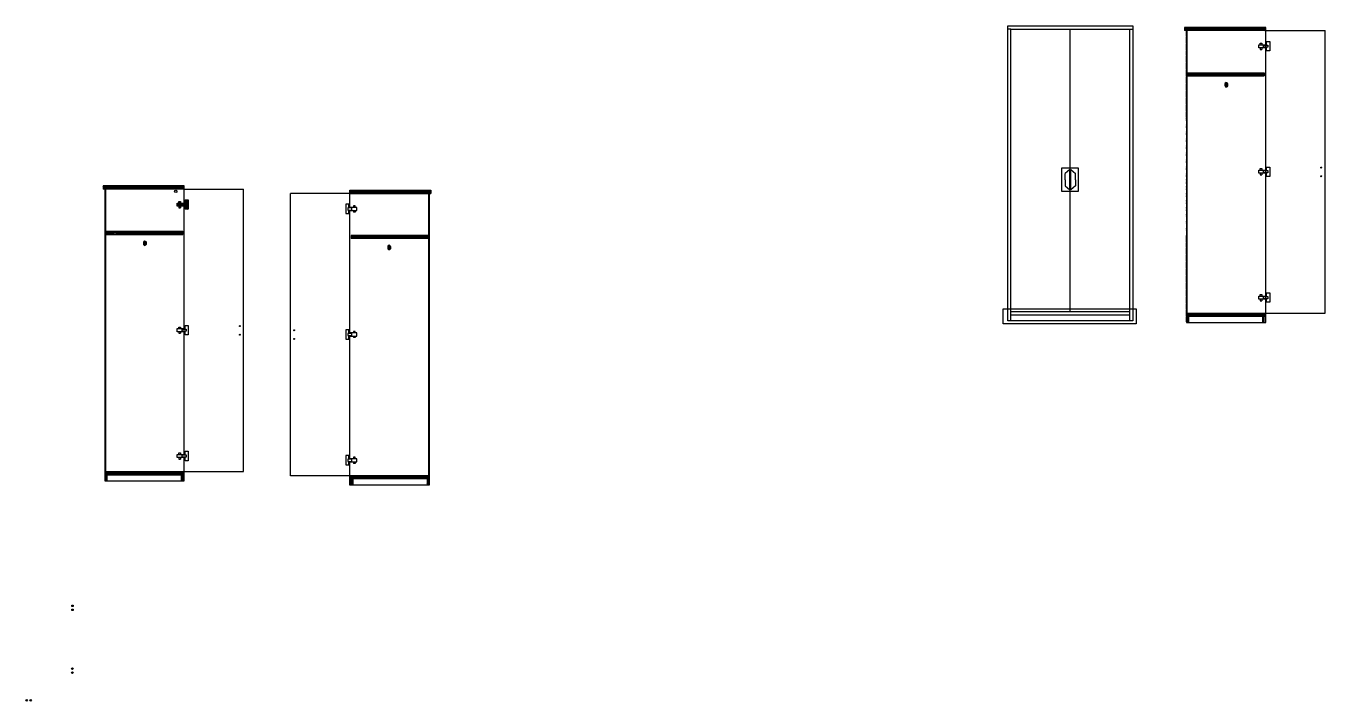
# Model space of a CAD drawing. Header units: millimetres. Extents: x -1607 to 2086, y -1080 to 527.
# Drawn here: x -665 to 168, y -586 to -153 of the extents above; entities that cross this region are included whole.
import ezdxf

# ---------------------------------------------------------------- set-up
doc = ezdxf.new("R2010")
doc.units = ezdxf.units.MM
for name, color, linetype in [('campitura viti', 31, 'Continuous'), ('Dettagli', 252, 'Continuous'), ('QUOTE', 241, 'Continuous'), ('retini', 253, 'Continuous'), ('Simboli', 10, 'Continuous'), ('Tratteggi', 252, 'Continuous')]:
    doc.layers.add(name, color=color, linetype=linetype)
pattern_1 = [(45, (-473.2202, -219.89524), (-0.4490128, 0.4490128), [])]
pattern_2 = [(45, (-473.2202, -223.7905), (-0.4490128, 0.4490128), [])]
pattern_3 = [(45, (-1166.1191, -321.4146), (-0.4490128, 0.4490128), [])]
pattern_4 = [(45, (-1166.1191, -325.3099), (-0.4490128, 0.4490128), [])]
pattern_5 = [(45, (-909.7941, -324.16855), (-0.4490128, 0.4490128), [])]
pattern_6 = [(45, (-909.7941, -328.06384), (-0.4490128, 0.4490128), [])]

msp = doc.modelspace()

# ---------------------------------------------------------------- hatches: boundary and pattern name
at = {"layer": 'campitura viti', "transparency": 33554541}
h = msp.add_hatch(color=256, dxfattribs=at)
h.dxf.hatch_style = 1
h.paths.add_polyline_path([(-568.04, -259.16, 1), (-569.64, -259.16, 1)])
h.paths.add_polyline_path([(-566.61, -266.25, 1), (-566.09, -266.25, 1)])
h.paths.add_polyline_path([(-567.7, -267.76, 1), (-567.18, -267.76, 1)])
h.paths.add_polyline_path([(-565, -267.76, 1), (-565.52, -267.76, 1)])
h.paths.add_polyline_path([(-566.61, -269.29, 1), (-566.09, -269.29, 1)])
h.paths.add_polyline_path([(-561.38, -265.59, 1), (-562.27, -265.59, 1)])
h.paths.add_polyline_path([(-561.38, -269.91, 1), (-562.27, -269.91, 1)])
h = msp.add_hatch(color=256, dxfattribs=at)
h.dxf.hatch_style = 1
h.paths.add_polyline_path([(-569.3, -286.76), (-571.02, -286.76), (-571.02, -286.83), (-569.3, -286.83)])
h = msp.add_hatch(color=256, dxfattribs=at)
h.dxf.hatch_style = 1
h.paths.add_polyline_path([(-569.39, -285.61), (-570.92, -285.61), (-570.92, -286.76), (-569.39, -286.76)])
h.paths.add_polyline_path([(-567.85, -285.73, 1), (-567.35, -285.73, 1)])
h = msp.add_hatch(color=256, dxfattribs=at)
h.dxf.hatch_style = 1
h.paths.add_polyline_path([(-588.76, -293.1, 1), (-588.52, -293.1, 1)])
at = {"layer": 'Dettagli'}
h = msp.add_hatch(dxfattribs=at)
h.set_pattern_fill('ANSI31', color=256, scale=0.2)
h.set_pattern_definition(pattern_4)
h.paths.add_polyline_path([(-588.08, -292.29, 0.32614), (-588.67, -291.76, 0.32127), (-589.26, -292.29, 0.114597), (-589.27, -293.3, 0.322798), (-588.67, -293.76, 0.322798), (-588.07, -293.3, 0.114597)])
h = msp.add_hatch(dxfattribs=at)
h.set_pattern_fill('ANSI31', color=256, scale=0.2)
h.set_pattern_definition(pattern_6)
h.paths.add_polyline_path([(-432.69, -296.06, 0.325196), (-432.09, -296.51, 0.3205), (-431.5, -296.06, 0.121339), (-431.52, -294.99, 0.297413), (-432.09, -294.51, 0.301258), (-432.67, -294.99, 0.121584)])
at = {"layer": 'retini'}
h = msp.add_hatch(dxfattribs=at)
h.set_pattern_fill('ANSI31', color=256, scale=0.2)
h.set_pattern_definition(pattern_2)
h.paths.add_polyline_path([(128.5, -183.24), (78.97, -183.24), (78.97, -185.24), (128.5, -185.24)])
h = msp.add_hatch(dxfattribs=at)
h.set_pattern_fill('ANSI31', color=256, scale=0.2)
h.set_pattern_definition(pattern_4)
edge = h.paths.add_edge_path()
edge.add_line((-570.92, -286.76), (-570.92, -285.61))
edge.add_line((-570.92, -285.61), (-570.37, -285.61))
edge.add_arc((-570.15, -285.72), 0.25, 152.50638, 387.49362)
edge.add_line((-569.93, -285.61), (-569.39, -285.61))
edge.add_line((-569.39, -285.61), (-569.39, -286.76))
edge.add_line((-569.39, -286.76), (-564.39, -286.76))
edge.add_line((-564.39, -286.76), (-564.39, -284.76))
edge.add_line((-564.39, -284.76), (-613.93, -284.76))
edge.add_line((-613.93, -284.76), (-613.93, -286.76))
edge.add_line((-613.93, -286.76), (-608.58, -286.76))
edge.add_line((-608.58, -286.76), (-608.58, -285.61))
edge.add_line((-608.58, -285.61), (-608.06, -285.61))
edge.add_arc((-607.82, -285.67), 0.25, 165.05415, 374.94585)
edge.add_line((-607.58, -285.61), (-607.05, -285.61))
edge.add_line((-607.05, -285.61), (-607.05, -286.76))
edge.add_line((-607.05, -286.76), (-570.92, -286.76))
edge = h.paths.add_edge_path(flags=0)
edge.add_arc((-610.37, -285.66), 0.25, 0, 180)
edge.add_arc((-610.37, -285.66), 0.25, 180, 360)
h = msp.add_hatch(dxfattribs=at)
h.set_pattern_fill('ANSI31', color=256, scale=0.2)
h.set_pattern_definition(pattern_6)
h.paths.add_polyline_path([(-406.83, -289.51), (-406.83, -287.51), (-456.37, -287.51), (-456.37, -289.51)])
at = {"layer": 'Tratteggi'}
h = msp.add_hatch(dxfattribs=at)
h.set_pattern_fill('ANSI31', color=256, scale=0.2)
h.set_pattern_definition(pattern_1)
h.paths.add_polyline_path([(78.97, -343.24), (79.97, -343.24), (79.97, -339.24), (78.97, -339.24)])
h.paths.add_polyline_path([(128.5, -339.24), (127.5, -339.24), (127.5, -343.24), (128.5, -343.24)])
h.paths.add_polyline_path([(129.5, -339.24), (129.5, -337.24), (78.97, -337.24), (78.97, -339.24)])
h.paths.add_polyline_path([(77.5, -154.24), (77.5, -156.24), (78.67, -156.24), (78.67, -156.11), (78.97, -156.11), (78.97, -156.24), (129.5, -156.24), (129.5, -154.24)])
h = msp.add_hatch(dxfattribs=at)
h.set_pattern_fill('ANSI31', color=256, scale=0.2)
h.set_pattern_definition(pattern_1)
edge = h.paths.add_edge_path()
edge.add_line((78.67, -156.11), (78.67, -343.24))
edge.add_line((78.97, -156.11), (78.97, -343.24))
h = msp.add_hatch(dxfattribs=at)
h.set_pattern_fill('ANSI31', color=256, scale=0.2)
h.set_pattern_definition(pattern_2)
h.paths.add_polyline_path([(104.82, -190.77, 0.32614), (104.23, -190.24, 0.32127), (103.64, -190.77, 0.114597), (103.63, -191.78, 0.322798), (104.23, -192.24, 0.322798), (104.83, -191.78, 0.114597)])
h = msp.add_hatch(dxfattribs=at)
h.set_pattern_fill('ANSI31', color=256, scale=0.2)
h.set_pattern_definition(pattern_3)
h.paths.add_polyline_path([(-613.93, -444.76), (-612.93, -444.76), (-612.93, -440.76), (-613.93, -440.76)])
h.paths.add_polyline_path([(-564.39, -440.76), (-565.39, -440.76), (-565.39, -444.76), (-564.39, -444.76)])
h.paths.add_polyline_path([(-563.39, -440.76), (-563.39, -438.76), (-613.93, -438.76), (-613.93, -440.76)])
h.paths.add_polyline_path([(-615.39, -255.76), (-615.39, -257.76), (-614.23, -257.76), (-614.23, -257.63), (-613.93, -257.63), (-613.93, -257.76), (-563.39, -257.76), (-563.39, -255.76)])
h = msp.add_hatch(dxfattribs=at)
h.set_pattern_fill('ANSI31', color=256, scale=0.2)
h.set_pattern_definition(pattern_3)
edge = h.paths.add_edge_path()
edge.add_line((-614.23, -257.63), (-614.23, -444.76))
edge.add_line((-613.93, -257.63), (-613.93, -444.76))
h = msp.add_hatch(dxfattribs=at)
h.set_pattern_fill('ANSI31', color=256, scale=0.2)
h.paths.add_polyline_path([(-562.07, -267.04), (-564.72, -267.04), (-564.72, -268.44), (-562.07, -268.44)])
h.paths.add_polyline_path([(-564.72, -267.04), (-563.85, -267.04), (-563.85, -266.73), (-565.85, -266.73), (-567.85, -266.73), (-567.85, -268.73), (-563.85, -268.73), (-563.85, -268.44), (-564.72, -268.44)])
h.paths.add_polyline_path([(-565.75, -267.38), (-565.75, -268.11), (-566.94, -268.11), (-566.94, -267.38)], flags=16)
h.paths.add_polyline_path([(-565, -267.76, -1), (-565.52, -267.76, -1)], flags=16)
h.paths.add_polyline_path([(-567.18, -267.76, -1), (-567.7, -267.76, -1)], flags=16)
h.paths.add_polyline_path([(-565.85, -265.73), (-566.85, -265.73), (-566.85, -266.73), (-565.85, -266.73)])
h.paths.add_polyline_path([(-566.61, -266.25, -1), (-566.09, -266.25, -1)], flags=16)
h.paths.add_polyline_path([(-565.85, -268.73), (-566.85, -268.73), (-566.85, -269.73), (-565.85, -269.73)])
h.paths.add_polyline_path([(-566.09, -269.29, -1), (-566.61, -269.29, -1)], flags=16)
h.paths.add_polyline_path([(-560.84, -264.73), (-562.84, -264.73), (-562.84, -267.04), (-562.54, -267.04), (-562.54, -266.66), (-561.36, -266.66), (-561.36, -268.86), (-562.54, -268.86), (-562.54, -268.44), (-562.84, -268.44), (-562.84, -270.73), (-560.84, -270.73)])
h.paths.add_polyline_path([(-562.27, -265.59, -1), (-561.38, -265.59, -1)], flags=16)
h.paths.add_polyline_path([(-561.38, -269.91, -1), (-562.27, -269.91, -1)], flags=16)
h = msp.add_hatch(dxfattribs=at)
h.set_pattern_fill('ANSI31', color=256, scale=0.2)
h.set_pattern_definition(pattern_5)
h.paths.add_polyline_path([(-406.83, -447.51), (-407.83, -447.51), (-407.83, -443.51), (-406.83, -443.51)])
h.paths.add_polyline_path([(-456.37, -443.51), (-455.37, -443.51), (-455.37, -447.51), (-456.37, -447.51)])
h.paths.add_polyline_path([(-457.37, -443.51), (-457.37, -441.51), (-406.83, -441.51), (-406.83, -443.51)])
h.paths.add_polyline_path([(-405.37, -258.51), (-405.37, -260.51), (-406.53, -260.51), (-406.53, -260.38), (-406.83, -260.38), (-406.83, -260.51), (-457.37, -260.51), (-457.37, -258.51)])
h = msp.add_hatch(dxfattribs=at)
h.set_pattern_fill('ANSI31', color=256, scale=0.2)
h.set_pattern_definition(pattern_5)
edge = h.paths.add_edge_path()
edge.add_line((-406.53, -260.38), (-406.53, -447.51))
edge.add_line((-406.83, -260.38), (-406.83, -447.51))

# ---------------------------------------------------------------- linework, layer by layer
for p, q in [((-33.72, -155.24), (-35.71, -155.24)), ((4.28, -336.24), (4.28, -155.24)), ((42.28, -155.24), (44.28, -155.24)), ((129.5, -154.24), (77.5, -154.24)), ((77.5, -154.24), (77.5, -156.24)), ((78.67, -156.24), (77.5, -156.24)), ((78.67, -156.11), (78.67, -343.24)), ((78.67, -156.11), (78.97, -156.11)), ((78.97, -156.11), (78.97, -343.24)), ((129.5, -156.24), (78.97, -156.24)), ((129.5, -343.24), (129.5, -154.24)), ((129.5, -156.24), (167.5, -156.24)), ((167.5, -337.24), (167.5, -156.24)), ((78.97, -183.24), (128.5, -183.24)), ((78.97, -185.24), (128.5, -185.24)), ((128.5, -183.24), (128.5, -185.24)), ((3.95, -245.23), (0.95, -247.73)), ((0.95, -251.73), (0.95, -247.73)), ((4.58, -245.23), (7.58, -247.73)), ((7.58, -251.73), (7.58, -247.73)), ((-563.39, -255.76), (-615.39, -255.76)), ((-615.39, -255.76), (-615.39, -257.76)), ((-614.23, -257.76), (-615.39, -257.76)), ((-614.23, -257.63), (-614.23, -444.76)), ((-614.23, -257.63), (-613.93, -257.63)), ((-613.93, -257.63), (-613.93, -444.76)), ((-563.39, -257.76), (-613.93, -257.76)), ((-563.39, -267.04), (-563.39, -255.76)), ((-563.39, -257.76), (-525.39, -257.76)), ((-525.39, -438.76), (-525.39, -257.76)), ((0.95, -251.73), (0.95, -255.73)), ((0.95, -255.73), (3.95, -258.23)), ((7.58, -255.73), (4.58, -258.23)), ((7.58, -251.73), (7.58, -255.73)), ((-495.37, -441.51), (-495.37, -260.51)), ((-457.37, -260.51), (-495.37, -260.51)), ((-457.37, -269.79), (-457.37, -258.51)), ((-457.37, -258.51), (-405.37, -258.51)), ((-457.37, -260.51), (-406.83, -260.51)), ((-406.83, -260.38), (-406.83, -447.51)), ((-406.53, -260.38), (-406.83, -260.38)), ((-406.53, -260.38), (-406.53, -447.51)), ((-406.53, -260.51), (-405.37, -260.51)), ((-405.37, -258.51), (-405.37, -260.51)), ((-563.39, -347.47), (-563.39, -268.44)), ((-457.37, -350.22), (-457.37, -271.19)), ((-613.93, -284.76), (-564.39, -284.76)), ((-613.93, -286.76), (-570.92, -286.76)), ((-569.39, -286.76), (-564.39, -286.76)), ((-564.39, -284.76), (-564.39, -286.76)), ((-406.83, -287.51), (-456.37, -287.51)), ((-456.37, -287.51), (-456.37, -289.51)), ((-406.83, -289.51), (-456.37, -289.51)), ((-35.72, -342.24), (-35.72, -338.24)), ((-33.72, -336.24), (42.28, -336.24)), ((-33.72, -338.24), (42.28, -338.24)), ((78.97, -337.24), (129.5, -337.24)), ((78.97, -339.24), (129.5, -339.24)), ((79.97, -339.24), (79.97, -343.24)), ((128.5, -339.24), (127.5, -339.24)), ((127.5, -339.24), (127.5, -343.24)), ((128.5, -343.24), (128.5, -339.24)), ((128.5, -339.24), (128.5, -339.24)), ((129.5, -337.24), (167.5, -337.24)), ((-563.39, -428.1), (-563.39, -348.87)), ((78.67, -343.24), (79.97, -343.24)), ((79.97, -343.24), (129.5, -343.24)), ((-457.37, -430.85), (-457.37, -351.62)), ((-563.39, -444.76), (-563.39, -429.5)), ((-457.37, -447.51), (-457.37, -432.25)), ((-613.93, -438.76), (-563.39, -438.76)), ((-613.93, -440.76), (-563.39, -440.76)), ((-612.93, -440.76), (-612.93, -444.76)), ((-564.39, -440.76), (-565.39, -440.76)), ((-565.39, -440.76), (-565.39, -444.76)), ((-564.39, -444.76), (-564.39, -440.76)), ((-564.39, -440.76), (-564.39, -440.76)), ((-563.39, -438.76), (-525.39, -438.76)), ((-614.23, -444.76), (-612.93, -444.76)), ((-612.93, -444.76), (-563.39, -444.76)), ((-457.37, -441.51), (-495.37, -441.51)), ((-406.83, -441.51), (-457.37, -441.51)), ((-406.83, -443.51), (-457.37, -443.51)), ((-407.83, -447.51), (-457.37, -447.51)), ((-456.37, -447.51), (-456.37, -443.51)), ((-456.37, -443.51), (-456.37, -443.51)), ((-456.37, -443.51), (-455.37, -443.51)), ((-455.37, -443.51), (-455.37, -447.51)), ((-407.83, -443.51), (-407.83, -447.51)), ((-406.53, -447.51), (-407.83, -447.51))]:
    msp.add_line(p, q)
for points in [[(-35.72, -342.24), (-35.72, -153.24), (44.28, -153.24), (44.28, -342.24), (-35.72, -342.24)], [(-33.72, -342.24), (-33.72, -155.24), (42.28, -155.24), (42.28, -342.14)], [(3.95, -258.23), (3.95, -245.23)], [(4.58, -258.23), (4.58, -245.23)]]:
    msp.add_lwpolyline(points)
at = {"layer": 'Dettagli'}
for p, q in [((125.03, -167.22), (125.03, -165.22)), ((125.03, -165.22), (126.03, -165.22)), ((125.03, -165.22), (127.03, -165.22)), ((126.03, -165.22), (126.03, -164.22)), ((126.03, -164.22), (127.03, -164.22)), ((127.03, -164.22), (127.03, -165.22)), ((127.03, -165.22), (129.03, -165.22)), ((129.03, -165.22), (129.03, -165.52)), ((130.04, -163.22), (132.04, -163.22)), ((130.04, -165.52), (130.04, -163.22)), ((132.04, -163.22), (132.04, -169.22)), ((129.03, -167.22), (125.03, -167.22)), ((126.03, -167.22), (126.03, -168.22)), ((126.03, -168.22), (127.03, -168.22)), ((127.03, -167.22), (127.03, -168.22)), ((129.03, -166.92), (129.03, -167.22)), ((130.04, -169.22), (130.04, -166.92)), ((132.04, -169.22), (130.04, -169.22)), ((103.38, -191.15), (103.58, -191.15)), ((104.87, -191.15), (105.05, -191.15)), ((125.03, -247.65), (125.03, -245.65)), ((125.03, -245.65), (126.03, -245.65)), ((125.03, -245.65), (127.03, -245.65)), ((129.03, -247.65), (125.03, -247.65)), ((126.03, -245.65), (126.03, -244.65)), ((126.03, -244.65), (127.03, -244.65)), ((126.03, -247.65), (126.03, -248.65)), ((126.03, -248.65), (127.03, -248.65)), ((127.03, -244.65), (127.03, -245.65)), ((127.03, -245.65), (129.03, -245.65)), ((127.03, -247.65), (127.03, -248.65)), ((129.03, -245.65), (129.03, -245.95)), ((129.03, -247.35), (129.03, -247.65)), ((130.04, -243.65), (132.04, -243.65)), ((130.04, -245.95), (130.04, -243.65)), ((130.04, -249.65), (130.04, -247.35)), ((132.04, -249.65), (130.04, -249.65)), ((132.04, -243.65), (132.04, -249.65)), ((-566.85, -266.73), (-566.85, -265.73)), ((-566.85, -265.73), (-565.85, -265.73)), ((-565.85, -265.73), (-565.85, -266.73)), ((-562.84, -264.73), (-560.84, -264.73)), ((-562.84, -267.04), (-562.84, -264.73)), ((-560.84, -264.73), (-560.84, -270.73)), ((-567.85, -268.73), (-567.85, -266.73)), ((-567.85, -266.73), (-566.85, -266.73)), ((-567.85, -266.73), (-565.85, -266.73)), ((-563.85, -268.73), (-567.85, -268.73)), ((-566.85, -268.73), (-566.85, -269.73)), ((-566.85, -269.73), (-565.85, -269.73)), ((-565.85, -266.73), (-563.85, -266.73)), ((-565.85, -268.73), (-565.85, -269.73)), ((-563.85, -266.73), (-563.85, -267.04)), ((-563.85, -268.44), (-563.85, -268.73)), ((-562.84, -270.73), (-562.84, -268.44)), ((-560.84, -270.73), (-562.84, -270.73)), ((-457.9, -267.49), (-459.9, -267.49)), ((-459.9, -267.49), (-459.9, -273.49)), ((-459.9, -273.49), (-457.9, -273.49)), ((-457.9, -269.79), (-457.9, -267.49)), ((-457.9, -273.49), (-457.9, -271.19)), ((-454.9, -269.49), (-456.9, -269.49)), ((-456.9, -269.49), (-456.9, -269.79)), ((-456.9, -271.19), (-456.9, -271.49)), ((-456.9, -271.49), (-452.9, -271.49)), ((-453.9, -268.49), (-454.9, -268.49)), ((-454.9, -268.49), (-454.9, -269.49)), ((-452.9, -269.49), (-454.9, -269.49)), ((-454.9, -271.49), (-454.9, -272.49)), ((-453.9, -272.49), (-454.9, -272.49)), ((-453.9, -269.49), (-453.9, -268.49)), ((-452.9, -269.49), (-453.9, -269.49)), ((-453.9, -271.49), (-453.9, -272.49)), ((-452.9, -271.49), (-452.9, -269.49)), ((-570.92, -286.76), (-569.39, -286.76)), ((-589.52, -292.67), (-589.31, -292.67)), ((-588.02, -292.67), (-587.85, -292.67)), ((-432.74, -295.42), (-432.91, -295.42)), ((-431.24, -295.42), (-431.45, -295.42)), ((130.04, -324.28), (132.04, -324.28)), ((130.04, -326.58), (130.04, -324.28)), ((132.04, -324.28), (132.04, -330.28)), ((125.03, -328.28), (125.03, -326.28)), ((125.03, -326.28), (126.03, -326.28)), ((125.03, -326.28), (127.03, -326.28)), ((129.03, -328.28), (125.03, -328.28)), ((126.03, -326.28), (126.03, -325.28)), ((126.03, -325.28), (127.03, -325.28)), ((126.03, -328.28), (126.03, -329.28)), ((126.03, -329.28), (127.03, -329.28)), ((127.03, -325.28), (127.03, -326.28)), ((127.03, -326.28), (129.03, -326.28)), ((127.03, -328.28), (127.03, -329.28)), ((129.03, -326.28), (129.03, -326.58)), ((129.03, -327.98), (129.03, -328.28)), ((130.04, -330.28), (130.04, -327.98)), ((132.04, -330.28), (130.04, -330.28)), ((-567.87, -349.17), (-567.87, -347.17)), ((-567.87, -347.17), (-566.87, -347.17)), ((-567.87, -347.17), (-565.87, -347.17)), ((-563.87, -349.17), (-567.87, -349.17)), ((-566.87, -347.17), (-566.87, -346.17)), ((-566.87, -346.17), (-565.87, -346.17)), ((-566.87, -349.17), (-566.87, -350.17)), ((-565.87, -346.17), (-565.87, -347.17)), ((-565.87, -347.17), (-563.87, -347.17)), ((-565.87, -349.17), (-565.87, -350.17)), ((-563.87, -347.17), (-563.87, -347.47)), ((-563.87, -348.87), (-563.87, -349.17)), ((-562.86, -345.17), (-560.86, -345.17)), ((-562.86, -347.47), (-562.86, -345.17)), ((-562.86, -351.17), (-562.86, -348.87)), ((-560.86, -345.17), (-560.86, -351.17)), ((-457.9, -347.92), (-459.9, -347.92)), ((-459.9, -347.92), (-459.9, -353.92)), ((-457.9, -350.22), (-457.9, -347.92)), ((-453.9, -348.92), (-454.9, -348.92)), ((-454.9, -348.92), (-454.9, -349.92)), ((-453.9, -349.92), (-453.9, -348.92)), ((-566.87, -350.17), (-565.87, -350.17)), ((-560.86, -351.17), (-562.86, -351.17)), ((-459.9, -353.92), (-457.9, -353.92)), ((-457.9, -353.92), (-457.9, -351.62)), ((-454.9, -349.92), (-456.9, -349.92)), ((-456.9, -349.92), (-456.9, -350.22)), ((-456.9, -351.62), (-456.9, -351.92)), ((-456.9, -351.92), (-452.9, -351.92)), ((-452.9, -349.92), (-454.9, -349.92)), ((-454.9, -351.92), (-454.9, -352.92)), ((-453.9, -352.92), (-454.9, -352.92)), ((-452.9, -349.92), (-453.9, -349.92)), ((-453.9, -351.92), (-453.9, -352.92)), ((-452.9, -351.92), (-452.9, -349.92)), ((-567.87, -429.8), (-567.87, -427.8)), ((-567.87, -427.8), (-566.87, -427.8)), ((-567.87, -427.8), (-565.87, -427.8)), ((-563.87, -429.8), (-567.87, -429.8)), ((-566.87, -427.8), (-566.87, -426.8)), ((-566.87, -426.8), (-565.87, -426.8)), ((-566.87, -429.8), (-566.87, -430.8)), ((-566.87, -430.8), (-565.87, -430.8)), ((-565.87, -426.8), (-565.87, -427.8)), ((-565.87, -427.8), (-563.87, -427.8)), ((-565.87, -429.8), (-565.87, -430.8)), ((-563.87, -427.8), (-563.87, -428.1)), ((-563.87, -429.5), (-563.87, -429.8)), ((-562.86, -425.8), (-560.86, -425.8)), ((-562.86, -428.1), (-562.86, -425.8)), ((-562.86, -431.8), (-562.86, -429.5)), ((-560.86, -431.8), (-562.86, -431.8)), ((-560.86, -425.8), (-560.86, -431.8)), ((-457.9, -428.55), (-459.9, -428.55)), ((-459.9, -428.55), (-459.9, -434.55)), ((-457.9, -430.85), (-457.9, -428.55)), ((-457.9, -434.55), (-457.9, -432.25)), ((-454.9, -430.55), (-456.9, -430.55)), ((-456.9, -430.55), (-456.9, -430.85)), ((-456.9, -432.25), (-456.9, -432.55)), ((-456.9, -432.55), (-452.9, -432.55)), ((-453.9, -429.55), (-454.9, -429.55)), ((-454.9, -429.55), (-454.9, -430.55)), ((-452.9, -430.55), (-454.9, -430.55)), ((-454.9, -432.55), (-454.9, -433.55)), ((-453.9, -430.55), (-453.9, -429.55)), ((-452.9, -430.55), (-453.9, -430.55)), ((-453.9, -432.55), (-453.9, -433.55)), ((-452.9, -432.55), (-452.9, -430.55)), ((-459.9, -434.55), (-457.9, -434.55)), ((-453.9, -433.55), (-454.9, -433.55))]:
    msp.add_line(p, q, dxfattribs=at)
for points in [[(128.16, -165.52), (130.82, -165.52), (130.82, -166.92), (128.16, -166.92)], [(128.16, -245.95), (130.82, -245.95), (130.82, -247.35), (128.16, -247.35)], [(-566.94, -267.38), (-565.75, -267.38), (-565.75, -268.11), (-566.94, -268.11)], [(-564.72, -267.04), (-562.07, -267.04), (-562.07, -268.44), (-564.72, -268.44)], [(-456.02, -269.79), (-458.68, -269.79), (-458.68, -271.19), (-456.02, -271.19)], [(128.16, -326.58), (130.82, -326.58), (130.82, -327.98), (128.16, -327.98)], [(-564.74, -347.47), (-562.08, -347.47), (-562.08, -348.87), (-564.74, -348.87)], [(-456.02, -350.22), (-458.68, -350.22), (-458.68, -351.62), (-456.02, -351.62)], [(-564.74, -428.1), (-562.08, -428.1), (-562.08, -429.5), (-564.74, -429.5)], [(-456.02, -430.85), (-458.68, -430.85), (-458.68, -432.25), (-456.02, -432.25)]]:
    msp.add_lwpolyline(points, close=True, dxfattribs=at)
for points in [[(104.13, -189.5, 0.356419), (103.41, -190.43, 0.065942), (103.44, -191.83, 0.327771), (104.23, -192.44, 0.327771)], [(104.23, -190.24, 0.32127), (103.64, -190.77, 0.114597), (103.63, -191.78, 0.325196), (104.24, -192.24, 0.526304)], [(104.13, -189.5, -0.487445), (105.06, -190.41, -0.010432), (105.02, -191.83, -0.327771), (104.23, -192.44, -0.327771)], [(104.23, -190.24, -0.32614), (104.82, -190.77, -0.114597), (104.83, -191.78, -0.325196), (104.22, -192.24, -0.526304)], [(-588.77, -291.02, 0.356419), (-589.49, -291.95, 0.065942), (-589.46, -293.35, 0.327771), (-588.67, -293.96, 0.327771)], [(-588.77, -291.02, -0.487445), (-587.84, -291.93, -0.010432), (-587.88, -293.35, -0.327771), (-588.67, -293.96, -0.327771)], [(-588.67, -291.76, 0.32127), (-589.26, -292.29, 0.114597), (-589.27, -293.3, 0.325196), (-588.66, -293.76, 0.526304)], [(-588.67, -291.76, -0.32614), (-588.08, -292.29, -0.114597), (-588.07, -293.3, -0.325196), (-588.67, -293.76, -0.526304)], [(-431.99, -293.77, 0.487445), (-432.92, -294.68, 0.010432), (-432.88, -296.11, 0.327771), (-432.09, -296.71, 0.327771)], [(-432.09, -294.51, 0.32614), (-432.68, -295.05, 0.114597), (-432.69, -296.06, 0.325196), (-432.09, -296.51, 0.526304)], [(-432.09, -294.51, -0.32127), (-431.5, -295.05, -0.114597), (-431.5, -296.06, -0.325196), (-432.1, -296.51, -0.526304)], [(-431.99, -293.77, -0.356419), (-431.27, -294.71, -0.065942), (-431.3, -296.11, -0.327771), (-432.09, -296.71, -0.327771)]]:
    msp.add_lwpolyline(points, format="xyb", dxfattribs=at)
msp.add_lwpolyline([(-562.54, -267.04), (-562.54, -266.66), (-561.36, -266.66), (-561.36, -268.86), (-562.54, -268.86), (-562.54, -268.44)], dxfattribs=at)
for centre, radius in [((165.12, -243.99), 0.3), ((165.12, -249.54), 0.3), ((-566.35, -266.25), 0.258), ((-561.83, -265.59), 0.447), ((-567.44, -267.76), 0.258), ((-566.35, -269.29), 0.258), ((-565.26, -267.76), 0.258), ((-561.83, -269.91), 0.447), ((-610.37, -285.66), 0.25), ((-567.6, -285.73), 0.25), ((-527.78, -345.51), 0.3), ((-492.98, -348.26), 0.3), ((-527.78, -351.06), 0.3), ((-492.98, -353.81), 0.3), ((-635.02, -524.82), 0.5), ((-635.03, -527.37), 0.5), ((-635.08, -565.04), 0.5), ((-635.09, -567.59), 0.5), ((-664.31, -585.29), 0.5), ((-661.76, -585.3), 0.5)]:
    msp.add_circle(centre, radius, dxfattribs=at)
for centre, start, end in [((-607.82, -285.67), 14.94585, 165.05415), ((-570.15, -285.72), 27.49362, 152.50638)]:
    msp.add_arc(centre, 0.25, start, end, dxfattribs=at)
at = {"layer": 'QUOTE'}
msp.add_lwpolyline([(-33.72, -338.24), (42.28, -338.24), (42.28, -342.14), (-33.72, -342.14)], close=True, dxfattribs=at)
at = {"layer": 'Simboli'}
for points in [[(-1.09, -244.08), (9.27, -244.08), (9.27, -259.24), (-1.09, -259.24)], [(-38.77, -334.4), (46.51, -334.4), (46.51, -344.17), (-38.77, -344.17)]]:
    msp.add_lwpolyline(points, close=True, dxfattribs=at)
at = {"layer": 'Tratteggi'}
for points in [[(-608.68, -286.76), (-606.96, -286.76), (-606.96, -286.83), (-608.68, -286.83)], [(-608.58, -285.61), (-607.05, -285.61), (-607.05, -286.76), (-608.58, -286.76)]]:
    msp.add_lwpolyline(points, close=True, dxfattribs=at)
for points in [[(-569.39, -286.76), (-569.3, -286.76), (-569.3, -286.83), (-571.02, -286.83), (-571.02, -286.76), (-570.92, -286.76)], [(-570.92, -286.76), (-570.92, -285.61), (-569.39, -285.61), (-569.39, -286.76)]]:
    msp.add_lwpolyline(points, dxfattribs=at)
for centre, radius in [((-568.84, -259.16), 0.8), ((-588.64, -291.46), 0.12), ((-588.64, -293.1), 0.12)]:
    msp.add_circle(centre, radius, dxfattribs=at)

doc.saveas('drawing.dxf')
